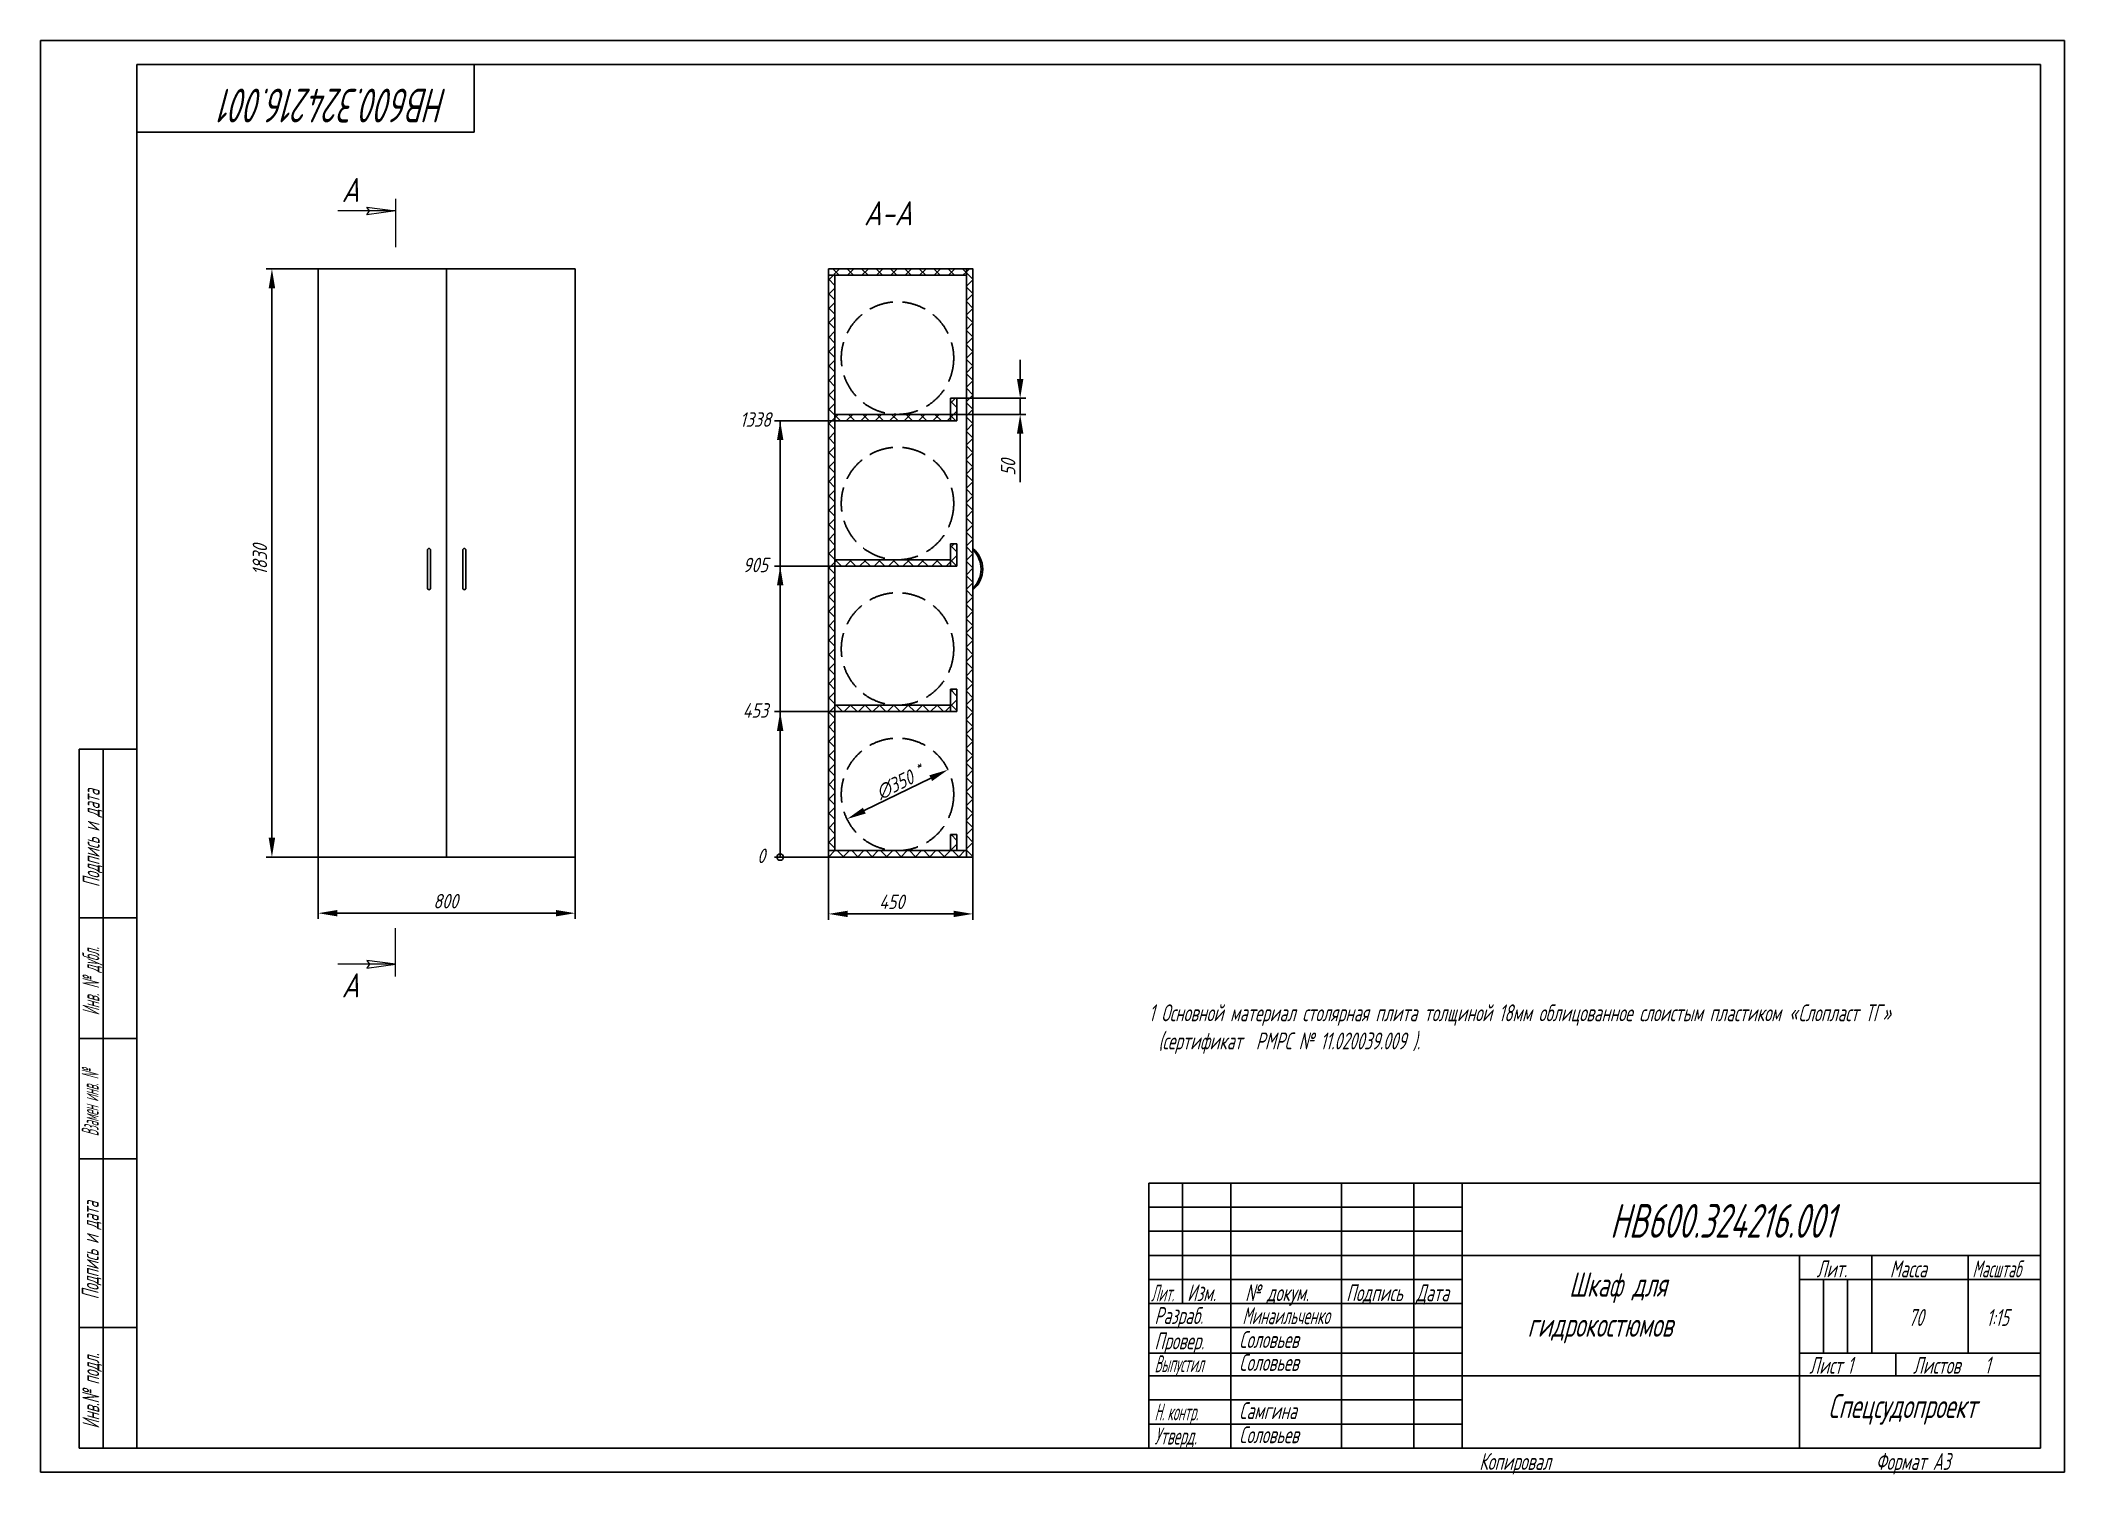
# Model space of a CAD drawing. Header units: millimetres. Extents: x 465 to 6765, y -245 to 4217.
import ezdxf

# ---------------------------------------------------------------- set-up
doc = ezdxf.new("R2010")
doc.units = ezdxf.units.MM
doc.linetypes.add('DASHED', pattern=[7, 5, -2])
doc.layers.add('Оборудование', color=3, linetype='Continuous')
doc.layers.add('Размеры', color=2, linetype='Continuous', lineweight=18)
doc.layers.add('Текст', color=7, linetype='Continuous', lineweight=15)
doc.styles.get("Standard").update_dxf_attribs({"font": 'eskd_uni.shx', "width": 0.8, "oblique": 15})
doc.styles.add('Альбом', font='eskd_uni.shx', dxfattribs={"oblique": 15})
doc.dimstyles.new('Альбом 1_15 - с выноской', dxfattribs={"dimscale": 15, "dimtxt": 3, "dimasz": 4, "dimexe": 1.2, "dimexo": 0, "dimgap": 1, "dimtad": 1, "dimtih": 1, "dimtoh": 1, "dimdec": 0, "dimzin": 0, "dimdsep": 46, "dimtxsty": 'Альбом', "dimcen": -0.09, "dimclrd": 256, "dimclre": 256, "dimclrt": 7, "dimadec": 0, "dimazin": 0, "dimtfac": 1, "dimtdec": 0, "dimtmove": 1, "dimatfit": 0, "dimldrblk": 'DOTSMALL', "dimfxl": 1.2, "dimtolj": 1, "dimtzin": 0, "dimlwd": -1, "dimlwe": -1, "dimarcsym": 0})
pattern_1 = [(45, (0, 375.527), (-22.45064, 22.45064), []), (135, (0, 375.527), (-22.45064, -22.45064), [])]

# ---------------------------------------------------------------- blocks, each defined once
blk = doc.blocks.new('А3 297х420')
at = {"color": 8}
for p, q in [((938.25, 916.35), (1358.25, 916.35)), ((938.25, 619.35), (938.25, 916.35)), ((1358.25, 916.35), (1358.25, 619.35)), ((1233.25, 674.35), (1168.25, 674.35)), ((1233.25, 669.35), (1168.25, 669.35)), ((1233.25, 664.35), (1168.25, 664.35)), ((1308.25, 659.35), (1308.25, 644.09)), ((1313.25, 659.35), (1313.25, 644.09)), ((1233.25, 649.35), (1168.25, 649.35)), ((1233.25, 644.09), (1168.25, 644.09)), ((1233.25, 639.35), (1168.25, 639.35)), ((1233.25, 634.35), (1168.25, 634.35)), ((1233.25, 629.35), (1168.25, 629.35)), ((1358.25, 619.35), (938.25, 619.35))]:
    blk.add_line(p, q, dxfattribs=at)
at = {"color": 3}
for p, q in [((958.25, 911.35), (958.25, 624.35)), ((958.25, 911.35), (1353.25, 911.35)), ((1028.25, 897.35), (1028.25, 911.35)), ((1353.25, 911.35), (1353.25, 679.35)), ((958.25, 897.35), (1028.25, 897.35)), ((958.25, 769.35), (946.25, 769.35)), ((946.25, 769.35), (946.25, 624.35)), ((951.25, 769.35), (951.25, 624.35)), ((951.25, 769.35), (951.25, 624.35)), ((951.25, 769.35), (951.25, 624.35)), ((958.25, 734.35), (946.25, 734.35)), ((958.25, 709.35), (946.25, 709.35)), ((946.25, 684.35), (958.25, 684.35)), ((1168.25, 679.35), (1353.25, 679.35)), ((1168.25, 679.35), (1168.25, 624.35)), ((1175.25, 679.35), (1175.25, 654.35)), ((1185.25, 679.35), (1185.25, 624.35)), ((1208.25, 679.35), (1208.25, 624.35)), ((1223.25, 679.35), (1223.25, 624.35)), ((1233.25, 679.35), (1233.25, 624.35)), ((1353.25, 679.35), (1353.25, 624.35)), ((1353.25, 664.35), (1233.25, 664.35)), ((1303.25, 664.35), (1303.25, 624.35)), ((1318.25, 664.35), (1318.25, 644.09)), ((1338.25, 664.35), (1338.25, 644.09)), ((1233.25, 659.35), (1168.25, 659.35)), ((1353.25, 659.35), (1303.25, 659.35)), ((1233.25, 654.35), (1168.25, 654.35)), ((958.25, 649.35), (946.25, 649.35)), ((1353.25, 644.09), (1303.25, 644.09)), ((1323.25, 644.09), (1323.25, 639.35)), ((1353.25, 639.35), (1233.25, 639.35)), ((958.25, 624.35), (946.25, 624.35)), ((958.25, 624.35), (1353.25, 624.35))]:
    blk.add_line(p, q, dxfattribs=at)
at = {"char_height": 3.5, "attachment_point": 1, "rotation": 90}
for s, insert, width in [('\\pi7.8614;{\\W0.7;Подпись и дата}', (947.02, 732.87), 38.2813), ('\\pi7.8222;{\\W0.6;Инв. № дубл.}', (946.96, 706.3), 31.289), ('\\pi4.2763;{\\W0.5;Взамен инв. №}', (946.82, 684.77), 24.1065), ('\\pi8.8667;{\\W0.7;Подпись и дата}', (946.84, 646.36), 40.2919)]:
    blk.add_mtext(s, dxfattribs=dict(at, insert=insert, width=width))
at = {"char_height": 3.5, "attachment_point": 1}
for s, width, insert in [('Лит.', 11.095, (1306.8, 663.29)), ('Масса', 13.0013, (1322.01, 663.29)), ('{\\W0.7;Масштаб}', 10.9843, (1339.13, 663.29)), ('{\\W0.6;Лит.}', 3.5371, (1168.7, 658.29)), ('Изм.', 3.5371, (1176.19, 658.34)), ('№ докум.', 20.6351, (1188.22, 658.34)), ('Подпись', 14.8241, (1209.19, 658.34)), ('Дата', 13.4746, (1223.71, 658.34)), ('Лист{\\W0.6; }1', 15.6786, (1305.29, 643.29)), ('Листов', 19.9541, (1326.8, 643.29)), ('Копировал', 14.8241, (1236.81, 623.34)), ('Формат А3', 19.8781, (1319.08, 623.34))]:
    blk.add_mtext_dynamic_manual_height_columns(s, width=width, gutter_width=1, heights=[0], dxfattribs=dict(at, insert=insert))
at = {"color": 164, "char_height": 3.5, "attachment_point": 1}
for s, width, insert in [('{\\C256;Разраб.}', 15.5384, (1169.41, 653.61)), ('{\\C256;Провер.}', 15.9774, (1169.41, 648.35)), ('{\\W0.6;\\C256;Выпустил}', 24.5984, (1169.42, 643.61)), ('{\\W0.6;\\C256;Н.{\\W0.3; }контр.}', 21.8171, (1169.41, 633.61)), ('{\\W0.7;\\C256;Утверд.}', 17.1571, (1169.41, 628.61))]:
    blk.add_mtext_dynamic_manual_height_columns(s, width=width, gutter_width=17.5, heights=[0], dxfattribs=dict(at, insert=insert))
at = {"color": 1, "insert": (946.95, 624.35), "char_height": 3.5, "width": 25.1741, "attachment_point": 1, "rotation": 90}
blk.add_mtext('\\pi4.0481;{\\W0.7;\\C256;Инв.№ подл.}', dxfattribs=at)
blk = doc.blocks.new('*D4')
at = {"layer": 'Defpoints', "color": 0, "transparency": 16777216}
for p in [(1328.7, 3506.5), (1184.9, 1676.5), (1328.7, 1676.5)]:
    blk.add_point(p, dxfattribs=at)
at = {"layer": 'Оборудование', "color": 8, "transparency": 16777216}
for p, q in [((1328.7, 3506.5), (1166.9, 3506.5)), ((1184.9, 3446.5), (1184.9, 1736.5)), ((1328.7, 1676.5), (1166.9, 1676.5))]:
    blk.add_line(p, q, dxfattribs=at)
for points in [[(1174.9, 3446.5), (1194.9, 3446.5), (1184.9, 3506.5)], [(1174.9, 1736.5), (1194.9, 1736.5), (1184.9, 1676.5)]]:
    blk.add_solid(points, dxfattribs=at)
at = {"layer": 'Оборудование', "color": 7, "transparency": 16777216, "insert": (1147.4, 2601.7), "char_height": 45, "attachment_point": 5, "rotation": 90, "style": 'Альбом'}
blk.add_mtext('\\A1;1830', dxfattribs=at)
blk = doc.blocks.new('_DotSmall')
at = {"color": 0, "linetype": 'ByBlock', "lineweight": 0, "const_width": 0.5}
blk.add_lwpolyline([(-0.0625, 0, 1), (0.0625, 0, 1)], format="xyb", close=True, dxfattribs=at)
blk = doc.blocks.new('*D5')
at = {"layer": 'Defpoints', "color": 0, "transparency": 16777216}
for p in [(1328.7, 1676.5), (2128.7, 1676.5), (2128.7, 1501.8)]:
    blk.add_point(p, dxfattribs=at)
at = {"layer": 'Оборудование', "color": 8, "transparency": 16777216}
for p, q in [((1328.7, 1676.5), (1328.7, 1483.8)), ((2128.7, 1676.5), (2128.7, 1483.8)), ((1388.7, 1501.8), (2068.7, 1501.8))]:
    blk.add_line(p, q, dxfattribs=at)
for points in [[(1388.7, 1511.8), (1388.7, 1491.8), (1328.7, 1501.8)], [(2068.7, 1511.8), (2068.7, 1491.8), (2128.7, 1501.8)]]:
    blk.add_solid(points, dxfattribs=at)
at = {"layer": 'Оборудование', "color": 7, "transparency": 16777216, "insert": (1725.7, 1539.3), "char_height": 45, "attachment_point": 5, "style": 'Альбом'}
blk.add_mtext('\\A1;800', dxfattribs=at)
blk = doc.blocks.new('*D6')
at = {"layer": 'Defpoints', "color": 0, "transparency": 16777216}
for p in [(2916.9, 1676.5), (3366.9, 1676.5), (3366.9, 1499.6)]:
    blk.add_point(p, dxfattribs=at)
at = {"layer": 'Оборудование', "color": 8, "transparency": 16777216}
for p, q in [((2916.9, 1676.5), (2916.9, 1481.6)), ((3366.9, 1676.5), (3366.9, 1481.6)), ((2976.9, 1499.6), (3306.9, 1499.6))]:
    blk.add_line(p, q, dxfattribs=at)
for points in [[(2976.9, 1509.6), (2976.9, 1489.6), (2916.9, 1499.6)], [(3306.9, 1509.6), (3306.9, 1489.6), (3366.9, 1499.6)]]:
    blk.add_solid(points, dxfattribs=at)
at = {"layer": 'Оборудование', "color": 7, "transparency": 16777216, "insert": (3114.1, 1537.1), "char_height": 45, "attachment_point": 5, "style": 'Альбом'}
blk.add_mtext('\\A1;450', dxfattribs=at)
blk = doc.blocks.new('*D7')
at = {"layer": 'Defpoints', "color": 0, "transparency": 16777216}
for p in [(3296.9, 3104), (3513.9, 3104), (3296.9, 3054)]:
    blk.add_point(p, dxfattribs=at)
at = {"layer": 'Оборудование', "color": 8, "transparency": 16777216}
for p, q in [((3513.9, 3164), (3513.9, 3224)), ((3296.9, 3104), (3531.9, 3104)), ((3513.9, 3104), (3513.9, 3054)), ((3296.9, 3054), (3531.9, 3054)), ((3513.9, 2994), (3513.9, 2843.4))]:
    blk.add_line(p, q, dxfattribs=at)
for points in [[(3503.9, 3164), (3523.9, 3164), (3513.9, 3104)], [(3503.9, 2994), (3523.9, 2994), (3513.9, 3054)]]:
    blk.add_solid(points, dxfattribs=at)
at = {"layer": 'Оборудование', "color": 7, "transparency": 16777216, "insert": (3476.4, 2888.7), "char_height": 45, "attachment_point": 5, "rotation": 90, "style": 'Альбом'}
blk.add_mtext('\\A1;50', dxfattribs=at)
blk = doc.blocks.new('*D8')
at = {"layer": 'Defpoints', "color": 0, "transparency": 16777216}
for p in [(3289.4, 1948.3), (2974.8, 1794.7)]:
    blk.add_point(p, dxfattribs=at)
at = {"layer": 'Оборудование', "color": 8, "transparency": 16777216}
blk.add_line((3028.8, 1821), (3235.4, 1921.9), dxfattribs=at)
for points in [[(3231.1, 1930.9), (3239.8, 1912.9), (3289.4, 1948.3)], [(3024.4, 1830), (3033.1, 1812), (2974.8, 1794.7)]]:
    blk.add_solid(points, dxfattribs=at)
at = {"layer": 'Оборудование', "color": 7, "transparency": 16777216, "insert": (3138.7, 1916.4), "char_height": 45, "attachment_point": 5, "rotation": 26.02272, "style": 'Альбом'}
blk.add_mtext('\\A1;∅350 {\\H0.7x;\\S*^ ;}', dxfattribs=at)

msp = doc.modelspace()

# ---------------------------------------------------------------- hatches: boundary and pattern name
at = {"layer": 'Оборудование'}
h = msp.add_hatch(dxfattribs=at)
h.set_pattern_fill('ANSI37', color=8, scale=10)
h.set_pattern_definition(pattern_1)
h.paths.add_polyline_path([(3346.9, 3506.7), (2916.9, 3506.7), (2916.9, 3486.7), (3346.9, 3486.7)])
h.paths.add_polyline_path([(2936.9, 3486.7), (2916.9, 3486.7), (2916.9, 1696.5), (2936.9, 1696.5)])
h.paths.add_polyline_path([(3296.9, 3054), (2936.9, 3054), (2936.9, 3034), (3296.9, 3034)])
h.paths.add_polyline_path([(3316.9, 3104), (3296.9, 3104), (3296.9, 3034), (3316.9, 3034)])
h.paths.add_polyline_path([(3316.9, 2651.5), (3296.9, 2651.5), (3296.9, 2581.5), (3316.9, 2581.5)])
h.paths.add_polyline_path([(3296.9, 2601.5), (2936.9, 2601.5), (2936.9, 2581.5), (3296.9, 2581.5)])
h.paths.add_polyline_path([(3296.9, 2149), (2936.9, 2149), (2936.9, 2129), (3296.9, 2129)])
h.paths.add_polyline_path([(3316.9, 2199), (3296.9, 2199), (3296.9, 2129), (3316.9, 2129)])
h.paths.add_polyline_path([(3346.9, 1696.5), (2916.9, 1696.5), (2916.9, 1676.5), (3346.9, 1676.5)])
h.paths.add_polyline_path([(3316.9, 1746.5), (3296.9, 1746.5), (3296.9, 1696.5), (3316.9, 1696.5)])
h = msp.add_hatch(dxfattribs=at)
h.set_pattern_fill('ANSI37', color=8, scale=10)
h.set_pattern_definition(pattern_1)
h.paths.add_polyline_path([(3366.9, 3506.7), (3346.9, 3506.7), (3346.9, 1676.5), (3366.9, 1676.5)])

# ---------------------------------------------------------------- linework, layer by layer
for p, q in [((1728.7, 1676.5), (1728.7, 3506.5)), ((2916.9, 3506.7), (3346.9, 3506.7)), ((2916.9, 1676.5), (2916.9, 3506.7)), ((2916.9, 3486.7), (3346.9, 3486.7)), ((2916.9, 3486.7), (3346.9, 3486.7)), ((2936.9, 1696.5), (2936.9, 3486.7)), ((2936.9, 3054), (3296.9, 3054)), ((2936.9, 3034), (3316.9, 3034)), ((2936.9, 3034), (3316.9, 3034)), ((2916.9, 2631.5), (2916.9, 2681.5)), ((2936.9, 2601.5), (2946.9, 2601.5)), ((2936.9, 2601.5), (3296.9, 2601.5)), ((2936.9, 2581.5), (3316.9, 2581.5)), ((2936.9, 2581.5), (3316.9, 2581.5)), ((2936.9, 2149), (3296.9, 2149)), ((2916.9, 2067.5), (2916.9, 2117.5)), ((2936.9, 2129), (3316.9, 2129)), ((2936.9, 2129), (3316.9, 2129)), ((2916.9, 1696.5), (3346.9, 1696.5)), ((2916.9, 1676.5), (3346.9, 1676.5))]:
    msp.add_line(p, q, dxfattribs=at)
at = {"layer": 'Оборудование', "color": 3}
for p, q in [((3316.9, 3104), (3296.9, 3104)), ((3296.9, 3104), (3296.9, 3034)), ((3316.9, 3034), (3316.9, 3104)), ((3316.9, 2651.5), (3296.9, 2651.5)), ((3296.9, 2651.5), (3296.9, 2581.5)), ((3316.9, 2581.5), (3316.9, 2651.5)), ((3316.9, 2199), (3296.9, 2199)), ((3296.9, 2199), (3296.9, 2129)), ((3316.9, 2129), (3316.9, 2199)), ((3316.9, 1746.5), (3296.9, 1746.5)), ((3296.9, 1746.5), (3296.9, 1696.5)), ((3316.9, 1746.5), (3316.9, 1696.5)), ((3346.9, 1676.5), (3346.9, 1746.5))]:
    msp.add_line(p, q, dxfattribs=at)
at = {"layer": 'Оборудование', "color": 8}
for p, q in [((2748.9, 3034), (2936.9, 3034)), ((2766.9, 1676.5), (2766.9, 3034)), ((2748.9, 2581.5), (2936.9, 2581.5)), ((2748.9, 2129), (2936.9, 2129)), ((2916.9, 1676.5), (2748.9, 1676.5))]:
    msp.add_line(p, q, dxfattribs=at)
at = {"layer": 'Оборудование'}
msp.add_lwpolyline([(1328.7, 3506.5), (2128.7, 3506.5), (2128.7, 1676.5), (1328.7, 1676.5)], close=True, dxfattribs=at)
at = {"layer": 'Оборудование', "color": 3}
msp.add_lwpolyline([(3346.9, 3506.7), (3366.9, 3506.7), (3366.9, 1676.5), (3346.9, 1676.5)], close=True, dxfattribs=at)
at = {"layer": 'Оборудование'}
for points in [[(1673.7, 2636.5), (1673.7, 2636.5, 0.414214), (1668.7, 2631.5), (1668.7, 2513.5, 0.414214), (1673.7, 2508.5), (1673.7, 2508.5, 0.414214), (1678.7, 2513.5), (1678.7, 2631.5, 0.414214)], [(1783.7, 2636.5), (1783.7, 2636.5, -0.414214), (1788.7, 2631.5), (1788.7, 2513.5, -0.414214), (1783.7, 2508.5), (1783.7, 2508.5, -0.414214), (1778.7, 2513.5), (1778.7, 2631.5, -0.414214)]]:
    msp.add_lwpolyline(points, format="xyb", close=True, dxfattribs=at)
at = {"layer": 'Оборудование', "color": 8, "linetype": 'DASHED', "ltscale": 15}
for centre in [(3132.1, 3229), (3132.1, 2776.5), (3132.1, 2324), (3132.1, 1871.5)]:
    msp.add_circle(centre, 175, dxfattribs=at)
at = {"layer": 'Оборудование', "color": 8}
msp.add_circle((2766.9, 1676.5), 10, dxfattribs=at)
at = {"layer": 'Оборудование', "color": 3}
for centre, start, end in [((3314.5, 2572.5), 309.29286, 50.70714), ((3309.5, 2572.5), 313.92744, 46.07256)]:
    msp.add_arc(centre, 82.7, start, end, dxfattribs=at)
at = {"layer": 'Оборудование', "color": 8}
for points in [[(2756.9, 2974), (2776.9, 2974), (2766.9, 3034)], [(2756.9, 2521.5), (2776.9, 2521.5), (2766.9, 2581.5)], [(2756.9, 2069), (2776.9, 2069), (2766.9, 2129)]]:
    msp.add_solid(points, dxfattribs=at)
at = {"layer": 'Размеры', "color": 3}
for p, q in [((1569.8, 3724.4), (1569.8, 3574.4)), ((1569.8, 1305.4), (1569.8, 1455.4))]:
    msp.add_line(p, q, dxfattribs=at)
at = {"layer": 'Размеры', "color": 4}
for p, q in [((1569.8, 3686.9), (1389.8, 3686.9)), ((1488.8, 3686.9), (1479.8, 3698.8)), ((1479.8, 3698.8), (1569.8, 3686.9)), ((1569.8, 3686.9), (1479.8, 3675.1)), ((1479.8, 3675.1), (1488.8, 3686.9)), ((1569.8, 1342.9), (1389.8, 1342.9)), ((1569.8, 1342.9), (1479.8, 1354.7)), ((1479.8, 1354.7), (1488.8, 1342.9)), ((1488.8, 1342.9), (1479.8, 1331)), ((1479.8, 1331), (1569.8, 1342.9))]:
    msp.add_line(p, q, dxfattribs=at)
for points in [[(1569.8, 3686.9), (1488.8, 3686.9), (1479.8, 3698.8), (1569.8, 3686.9)], [(1488.8, 3686.9), (1569.8, 3686.9), (1479.8, 3675.1), (1488.8, 3686.9)], [(1488.8, 1342.9), (1569.8, 1342.9), (1479.8, 1354.7), (1488.8, 1342.9)], [(1569.8, 1342.9), (1488.8, 1342.9), (1479.8, 1331), (1569.8, 1342.9)]]:
    msp.add_solid(points, dxfattribs=at)

# ---------------------------------------------------------------- block references
at = {"color": 164, "xscale": 15, "yscale": 15, "zscale": 15}
msp.add_blockref('А3 297х420', (-13609.3, -9528), dxfattribs=at)

# ---------------------------------------------------------------- texts
at = {"layer": 'Оборудование', "color": 4, "insert": (1731.6, 3962.4), "char_height": 105, "attachment_point": 1, "rotation": 180}
msp.add_mtext_dynamic_manual_height_columns('HB600.324216.001', width=1117.331, gutter_width=12.5, heights=[159.7], dxfattribs=at)
at = {"layer": 'Оборудование', "color": 7, "char_height": 45, "width": 116.762, "attachment_point": 5, "style": 'Альбом'}
for s, insert in [('\\A1;1338', (2689.8, 3037.8)), ('\\A1;905', (2689.8, 2585.3)), ('\\A1;453', (2689.8, 2132.8))]:
    msp.add_mtext(s, dxfattribs=dict(at, insert=insert))
at = {"layer": 'Оборудование', "color": 7, "insert": (2707.8, 1680.3), "char_height": 45, "attachment_point": 5, "style": 'Альбом'}
msp.add_mtext('\\A1;0', dxfattribs=at)
at = {"layer": 'Оборудование', "color": 4, "attachment_point": 1}
for s, width, heights, insert, char_height in [('{\\C0;1 Основной материал столярная плита толщиной 18мм облицованное слоистым пластиком \\fCalibri|b0|i0|c204|p34;«\\Feskd_uni|c204;Слопласт ТГ\\fCalibri|b0|i0|c204|p34;» \\P  \\Feskd_uni|c204;(сертификат  РМРС № 11.020039.009 ).}', 2763.635, [350.4], (3914.5, 1218.1), 52.5), ('HB600.324216.001', 1117.331, [122.4], (5350, 597), 105), ('   {\\H0.71429x;Шкаф для\\Pгидрокостюмов}', 734.892, [343.4], (5093, 383.8), 105), ('{\\C0;Спецсудопроект}', 1117.331, [122.4], (6028.8, 5.7), 75)]:
    msp.add_mtext_dynamic_manual_height_columns(s, width=width, gutter_width=12.5, heights=heights, dxfattribs=dict(at, insert=insert, char_height=char_height))
at = {"layer": 'Текст', "color": 4, "oblique": 15}
for s, p in [('А', (1402, 3714.9)), ('А-А', (3027.7, 3642.3)), ('А', (1402, 1239.9))]:
    msp.add_text(s, height=75, dxfattribs=at).set_placement(p)
at = {"layer": 'Текст', "oblique": 15}
for s, width, p in [('Минаильченко', 0.7, (4205.5, 223.1)), ('70', 0.8, (6278.5, 217.6)), ('1:15', 0.8, (6521.4, 217.6)), ('Соловьев', 0.8, (4195.5, 149)), ('Соловьев', 0.8, (4195.5, 77.8)), ('1', 0.8, (6515.8, 69.3)), ('Самгина', 0.8, (4195.5, -72.2)), ('Соловьев', 0.8, (4195.5, -147.2))]:
    msp.add_text(s, height=52.5, dxfattribs=dict(at, width=width)).set_placement(p)

# ---------------------------------------------------------------- dimensions: what is measured, and where the dimension line sits
at = {"layer": 'Оборудование', "color": 8}
dim = msp.add_linear_dim(base=(1184.9, 1676.5), p1=(1328.7, 3506.5), p2=(1328.7, 1676.5), angle=90, dimstyle='Альбом 1_15 - с выноской', override={"dimtih": 0, "dimtoh": 0, "dimclrd": 8, "dimclre": 8}, dxfattribs=at)
dim.commit()
dim.dimension.update_dxf_attribs({"geometry": '*D4', "text_midpoint": (1184.9, 2601.7), "dimtype": 160})
at = {"layer": 'Оборудование', "color": 3}
dim = msp.add_linear_dim(base=(3513.9, 3104), p1=(3296.9, 3054), p2=(3296.9, 3104), angle=90, dimstyle='Альбом 1_15 - с выноской', override={"dimtih": 0, "dimtoh": 0, "dimclrd": 8, "dimclre": 8, "dimtmove": 0}, dxfattribs=at)
dim.commit()
dim.dimension.update_dxf_attribs({"geometry": '*D7', "text_midpoint": (3513.9, 2888.7), "dimtype": 160})
at = {"layer": 'Оборудование', "color": 8}
dim = msp.add_diameter_dim_2p(p1=(2974.8, 1794.7), p2=(3289.4, 1948.3), text='<> {\\H0.7x;\\S*^ ;}', dimstyle='Альбом 1_15 - с выноской', override={"dimtih": 0, "dimtoh": 0, "dimclrd": 8, "dimclre": 8, "dimtmove": 0}, dxfattribs=at)
dim.commit()
dim.dimension.update_dxf_attribs({"geometry": '*D8', "text_midpoint": (3155.1, 1882.7), "dimtype": 163})
for base, p1, p2, picture, middle in [((2128.7, 1501.8), (1328.7, 1676.5), (2128.7, 1676.5), '*D5', (1725.7, 1501.8)), ((3366.9, 1499.6), (2916.9, 1676.5), (3366.9, 1676.5), '*D6', (3114.1, 1499.6))]:
    dim = msp.add_linear_dim(base=base, p1=p1, p2=p2, dimstyle='Альбом 1_15 - с выноской', override={"dimtih": 0, "dimtoh": 0, "dimclrd": 8, "dimclre": 8}, dxfattribs=at)
    dim.commit()
    dim.dimension.update_dxf_attribs({"geometry": picture, "text_midpoint": middle, "dimtype": 160})

doc.saveas('drawing.dxf')
